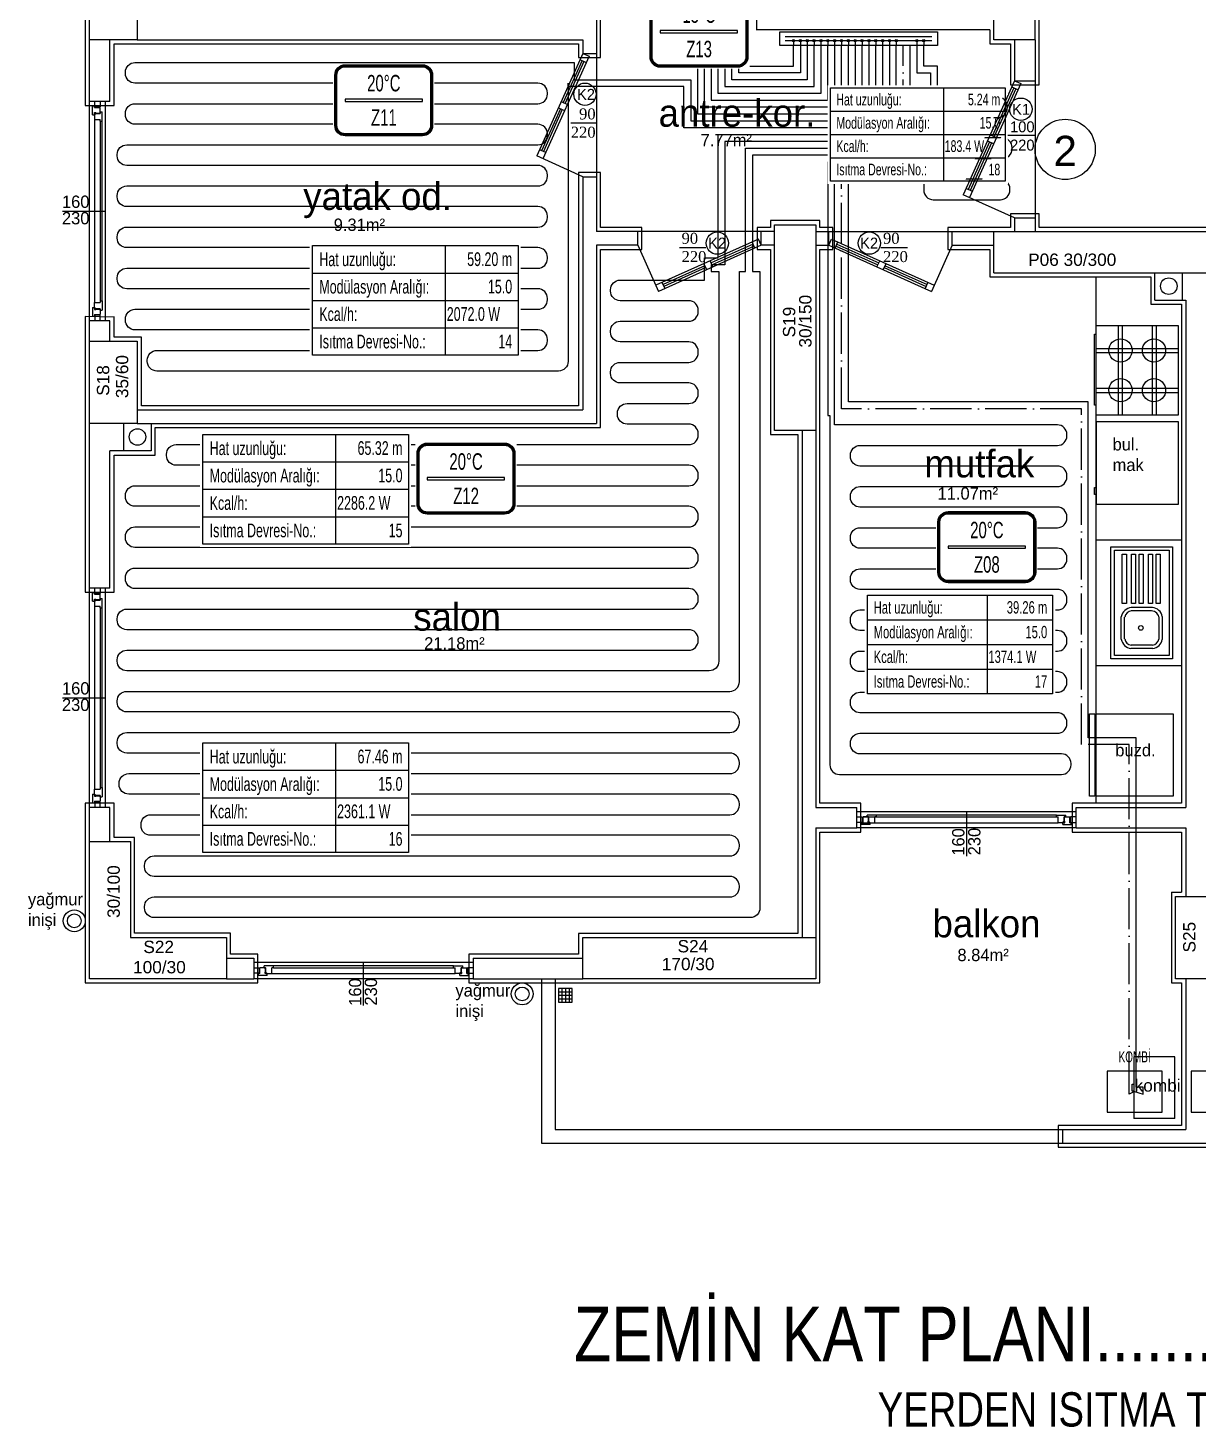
# Model space of a CAD drawing. Header units: centimetres. Extents: x 252602 to 265542, y -444050 to -441150.
# Drawn here: x 252710 to 253564, y -443878 to -442857 of the extents above; entities that cross this region are included whole.
import ezdxf
from ezdxf.enums import TextEntityAlignment as Align

# ---------------------------------------------------------------- set-up
doc = ezdxf.new("R2010")
doc.units = ezdxf.units.CM
doc.linetypes.add('ROTAS_ISITMA_DONUS', pattern=[40, 30, -5, 0, -5])
for name, color, linetype in [('ROTAS-ISITMA-CIHAZ', 2, 'Continuous'), ('ROTAS-ISITMA-DONUS-BORU', 30, 'ROTAS_ISITMA_DONUS'), ('ROTAS-ISITMA-ETIKET', 2, 'Continuous'), ('ROTAS-ISITMA-GIDIS-BORU', 10, 'Continuous'), ('ROTAS-ISITMA-KOLLEKTOR', 1, 'Continuous'), ('ROTAS-ISITMA-MAHAL-ETIKET', 2, 'Continuous'), ('ROTAS-MIMARI', 8, 'Continuous'), ('ROTAS-MIMARI-YAZI', 8, 'Continuous'), ('ROTAS-PAFTA-BASLIK', 7, 'Continuous')]:
    doc.layers.add(name, color=color, linetype=linetype)
doc.layers.add('ROTAS-ISITMA-PEX', color=1, linetype='Continuous', lineweight=30)
doc.styles.add('arial_1_18', font='arial.ttf', dxfattribs={"height": 0.2})
doc.styles.add('ROTAS-YAZI', font='arial.ttf')

# ---------------------------------------------------------------- blocks, each defined once
blk = doc.blocks.new('ROTAS-YI-MAHAL')
at = {"color": 2, "extrusion": (0, 0, -1)}
for points in [[(35.7, -18.4), (35.7, 18.4, 0.414214), (28.2, 25.9), (-28.2, 25.9, 0.414214), (-35.7, 18.4), (-35.7, -18.4, 0.414214), (-28.2, -25.9), (28.2, -25.9, 0.414214)], [(34.2, -18.4), (34.2, 18.4, 0.414214), (28.2, 24.4), (-28.2, 24.4, 0.414214), (-34.2, 18.4), (-34.2, -18.4, 0.414214), (-28.2, -24.4), (28.2, -24.4, 0.414214)]]:
    blk.add_lwpolyline(points, format="xyb", close=True, dxfattribs=at)
at = {"color": 4, "extrusion": (0, 0, -1)}
for points in [[(35.2, -18.4), (35.2, 18.4, 0.414214), (28.2, 25.4), (-28.2, 25.4, 0.414214), (-35.2, 18.4), (-35.2, -18.4, 0.414214), (-28.2, -25.4), (28.2, -25.4, 0.414214)], [(34.7, -18.4), (34.7, 18.4, 0.414214), (28.2, 24.9), (-28.2, 24.9, 0.414214), (-34.7, 18.4), (-34.7, -18.4, 0.414214), (-28.2, -24.9), (28.2, -24.9, 0.414214)]]:
    blk.add_lwpolyline(points, format="xyb", close=True, dxfattribs=at)
at = {"color": 2, "extrusion": (0, 0, -1)}
blk.add_lwpolyline([(28.2, -0.8), (-28.2, -0.8), (-28.2, 0.8), (28.2, 0.8)], close=True, dxfattribs=at)
at = {"color": 4, "style": 'ROTAS-YAZI', "width": 0.65}
blk.add_attdef('DERECE', (-12.1, 6.5), '', height=12, dxfattribs=at)
at = {"color": 2, "style": 'ROTAS-YAZI', "width": 0.65, "flags": 1}
for tag in ['ALAN', 'MAHAL']:
    blk.add_attdef(tag, (0, 0), '', height=5, dxfattribs=at)
at = {"color": 1, "style": 'ROTAS-YAZI', "width": 0.65}
blk.add_attdef('NO', (-9.3, -18.6), '', height=12, dxfattribs=at)
blk = doc.blocks.new('ROTAS-YI-ETIKET')
at = {"color": 2}
for p, q in [((96.9, 0), (96.9, -80)), ((0, -20), (150, -20)), ((0, -40), (150, -40)), ((0, -60), (150, -60))]:
    blk.add_line(p, q, dxfattribs=at)
at = {"color": 2, "extrusion": (0, 0, -1)}
blk.add_lwpolyline([(-150, 0), (-150, -80), (0, -80), (0, 0)], close=True, dxfattribs=at)
at = {"color": 2, "style": 'ROTAS-YAZI', "width": 0.65}
for s, p in [('Hat uzunluğu:', (5, -10)), ('Modülasyon Aralığı:', (5, -30)), ('Kcal/h:', (5, -50)), ('Isıtma Devresi-No.:', (5, -70))]:
    blk.add_text(s, height=10, dxfattribs=at).set_placement(p, align=Align.MIDDLE_LEFT)
at = {"color": 2, "style": 'ROTAS-YAZI', "width": 0.65, "flags": 1}
for tag in ['ALAN', 'NO', 'DERECE', 'BORU', 'MAHAL']:
    blk.add_attdef(tag, (0, 0), '', height=5, dxfattribs=at)
at = {"color": 2, "style": 'ROTAS-YAZI', "width": 0.65}
for tag, p in [('UZ', (145.7, -14.9)), ('AR', (145.7, -34.9)), ('NO1', (145.7, -75))]:
    blk.add_attdef(tag, text='', height=10, dxfattribs=at).set_placement(p, align=Align.RIGHT)
blk.add_attdef('YER', (98, -54.9), '', height=10, dxfattribs=at)

msp = doc.modelspace()

# ---------------------------------------------------------------- linework, layer by layer
at = {"layer": 'ROTAS-ISITMA-CIHAZ'}
for points in [[(253497.9, -443648.2), (253537.9, -443648.2), (253537.9, -443618.2), (253497.9, -443618.2)], [(253559.1, -443648.2), (253599.1, -443648.2), (253599.1, -443618.2), (253559.1, -443618.2)]]:
    msp.add_lwpolyline(points, close=True, dxfattribs=at)
at = {"layer": 'ROTAS-ISITMA-DONUS-BORU'}
msp.add_lwpolyline([(253517.9, -443633.2), (253514, -443635), (253514, -443380), (253479, -443380), (253479, -443135), (253304, -443135), (253304, -442965), (253349, -442965), (253349, -442870)], dxfattribs=at)
at = {"layer": 'ROTAS-ISITMA-GIDIS-BORU'}
msp.add_lwpolyline([(253517.9, -443633.2), (253524, -443635), (253524, -443630), (253519, -443630), (253519, -443375), (253484, -443375), (253484, -443130), (253309, -443130), (253309, -442970), (253354, -442970), (253354, -442870)], dxfattribs=at)
at = {"layer": 'ROTAS-ISITMA-KOLLEKTOR'}
for p, q in [((253263, -442863.5), (253370, -442863.5)), ((253263, -442866.5), (253370, -442866.5)), ((253269, -442866.5), (253269, -442870)), ((253274, -442866.5), (253274, -442870)), ((253279, -442866.5), (253279, -442870)), ((253284, -442866.5), (253284, -442870)), ((253289, -442866.5), (253289, -442870)), ((253294, -442866.5), (253294, -442870)), ((253299, -442866.5), (253299, -442870)), ((253304, -442866.5), (253304, -442870)), ((253309, -442866.5), (253309, -442870)), ((253314, -442866.5), (253314, -442870)), ((253319, -442866.5), (253319, -442870)), ((253324, -442866.5), (253324, -442870)), ((253329, -442866.5), (253329, -442870)), ((253334, -442866.5), (253334, -442870)), ((253339, -442866.5), (253339, -442870)), ((253344, -442866.5), (253344, -442870)), ((253359, -442866.5), (253359, -442870)), ((253364, -442866.5), (253364, -442870))]:
    msp.add_line(p, q, dxfattribs=at)
msp.add_lwpolyline([(253259, -442860), (253374, -442860), (253374, -442870), (253259, -442870)], close=True, dxfattribs=at)
for centre in [(253269, -442866.5), (253274, -442866.5), (253279, -442866.5), (253284, -442866.5), (253289, -442866.5), (253294, -442866.5), (253299, -442866.5), (253304, -442866.5), (253309, -442866.5), (253314, -442866.5), (253319, -442866.5), (253324, -442866.5), (253329, -442866.5), (253334, -442866.5), (253339, -442866.5), (253344, -442866.5), (253359, -442866.5), (253364, -442866.5)]:
    msp.add_circle(centre, 0.8, dxfattribs=at)
at = {"layer": 'ROTAS-ISITMA-PEX'}
for points in [[(253219, -442600), (253219, -442900), (253284, -442900), (253284, -442870)], [(253279, -442870), (253279, -442895), (253224, -442895), (253224, -442595)], [(253209, -442610), (253209, -442910), (253294, -442910), (253294, -442870)], [(253289, -442870), (253289, -442905), (253214, -442905), (253214, -442605)], [(253274, -442870), (253274, -442890), (253229, -442890), (253229, -442695)], [(253234, -442700), (253234, -442885), (253269, -442885), (253269, -442870)], [(253199, -442835), (253199, -442920), (253304, -442920), (253304, -442870)], [(253299, -442870), (253299, -442915), (253204, -442915), (253204, -442830)]]:
    msp.add_lwpolyline(points, dxfattribs=at)
for points in [[(253314, -442870), (253314, -442930), (253189, -442930), (253189, -442900), (253104.5, -442900), (253104.5, -442897.5), (253104.5, -443100.5, -0.414214), (253097.5, -443107.5), (252804.5, -443107.5, -0.414214), (252797.5, -443100.5), (252797.5, -443099.5, -0.414214), (252804.5, -443092.5), (253082.5, -443092.5, 0.414214), (253089.5, -443085.5), (253089.5, -443084.5, 0.414214), (253082.5, -443077.5), (252788.5, -443077.5, -0.414214), (252781.5, -443070.5), (252781.5, -443069.5, -0.414214), (252788.5, -443062.5), (253082.5, -443062.5, 0.414214), (253089.5, -443055.5), (253089.5, -443054.5, 0.414214), (253082.5, -443047.5), (252782.5, -443047.5, -0.414214), (252775.5, -443040.5), (252775.5, -443039.5, -0.414214), (252782.5, -443032.5), (253082.5, -443032.5, 0.414214), (253089.5, -443025.5), (253089.5, -443024.5, 0.414214), (253082.5, -443017.5), (252782.5, -443017.5, -0.414214), (252775.5, -443010.5), (252775.5, -443009.5, -0.414214), (252782.5, -443002.5), (253082.5, -443002.5, 0.414214), (253089.5, -442995.5), (253089.5, -442994.5, 0.414214), (253082.5, -442987.5), (252782.5, -442987.5, -0.414214), (252775.5, -442980.5), (252775.5, -442979.5, -0.414214), (252782.5, -442972.5), (253082.5, -442972.5, 0.414214), (253089.5, -442965.5), (253089.5, -442964.5, 0.414214), (253082.5, -442957.5), (252782.5, -442957.5, -0.414214), (252775.5, -442950.5), (252775.5, -442949.5, -0.414214), (252782.5, -442942.5), (253082.5, -442942.5, 0.414214), (253089.5, -442935.5), (253089.5, -442934.5, 0.414214), (253082.5, -442927.5), (252788.5, -442927.5, -0.414214), (252781.5, -442920.5), (252781.5, -442919.5, -0.414214), (252788.5, -442912.5), (253082.5, -442912.5, 0.414214), (253089.5, -442905.5), (253089.5, -442904.5, 0.414214), (253082.5, -442897.5), (252788.5, -442897.5, -0.414214), (252781.5, -442890.5), (252781.5, -442889.5, -0.414214), (252788.5, -442882.5), (253089.5, -442882.5), (253109, -442882.5), (253109, -442895), (253194, -442895), (253194, -442925), (253309, -442925), (253309, -442870)], [(253324, -442870), (253324, -442940), (253219, -442940), (253219, -443030), (253209, -443030), (253209, -443035), (253214.5, -443035), (253214.5, -443041.2), (253214.5, -443319.2, -0.414214), (253207.5, -443326.2), (252782.5, -443326.2, -0.414214), (252775.5, -443319.2), (252775.5, -443318.2, -0.414214), (252782.5, -443311.2), (253192.5, -443311.2, 0.414214), (253199.5, -443304.2), (253199.5, -443303.2, 0.414214), (253192.5, -443296.2), (252782.5, -443296.2, -0.414214), (252775.5, -443289.2), (252775.5, -443288.2, -0.414214), (252782.5, -443281.2), (253192.5, -443281.2, 0.414214), (253199.5, -443274.2), (253199.5, -443273.2, 0.414214), (253192.5, -443266.2), (252788.5, -443266.2, -0.414214), (252781.5, -443259.2), (252781.5, -443258.2, -0.414214), (252788.5, -443251.2), (253192.5, -443251.2, 0.414214), (253199.5, -443244.2), (253199.5, -443243.2, 0.414214), (253192.5, -443236.2), (252788.5, -443236.2, -0.414214), (252781.5, -443229.2), (252781.5, -443228.2, -0.414214), (252788.5, -443221.2), (253192.5, -443221.2, 0.414214), (253199.5, -443214.2), (253199.5, -443213.2, 0.414214), (253192.5, -443206.2), (252788.5, -443206.2, -0.414214), (252781.5, -443199.2), (252781.5, -443198.2, -0.414214), (252788.5, -443191.2), (253192.5, -443191.2, 0.414214), (253199.5, -443184.2), (253199.5, -443183.2, 0.414214), (253192.5, -443176.2), (252818.5, -443176.2, -0.414214), (252811.5, -443169.2), (252811.5, -443168.2, -0.414214), (252818.5, -443161.2), (253192.5, -443161.2, 0.414214), (253199.5, -443154.2), (253199.5, -443153.2, 0.414214), (253192.5, -443146.2), (253147.5, -443146.2, -0.414214), (253140.5, -443139.2), (253140.5, -443138.2, -0.414214), (253147.5, -443131.2), (253192.5, -443131.2, 0.414214), (253199.5, -443124.2), (253199.5, -443123.2, 0.414214), (253192.5, -443116.2), (253142.5, -443116.2, -0.414214), (253135.5, -443109.2), (253135.5, -443108.2, -0.414214), (253142.5, -443101.2), (253192.5, -443101.2, 0.414214), (253199.5, -443094.2), (253199.5, -443093.2, 0.414214), (253192.5, -443086.2), (253142.5, -443086.2, -0.414214), (253135.5, -443079.2), (253135.5, -443078.2, -0.414214), (253142.5, -443071.2), (253192.5, -443071.2, 0.414214), (253199.5, -443064.2), (253199.5, -443063.2, 0.414214), (253192.5, -443056.2), (253142.5, -443056.2, -0.414214), (253135.5, -443049.2), (253135.5, -443048.2, -0.414214), (253142.5, -443041.2), (253199.5, -443041.2), (253204, -443041.2), (253204, -443025), (253214, -443025), (253214, -442935), (253319, -442935), (253319, -442870)], [(253334, -442870), (253334, -442950), (253239, -442950), (253239, -443035), (253244.5, -443035), (253244.5, -443041.2), (253244.5, -443499.2, -0.414214), (253237.5, -443506.2), (252802.5, -443506.2, -0.414214), (252795.5, -443499.2), (252795.5, -443498.2, -0.414214), (252802.5, -443491.2), (253222.5, -443491.2, 0.414214), (253229.5, -443484.2), (253229.5, -443483.2, 0.414214), (253222.5, -443476.2), (252802.5, -443476.2, -0.414214), (252795.5, -443469.2), (252795.5, -443468.2, -0.414214), (252802.5, -443461.2), (253222.5, -443461.2, 0.414214), (253229.5, -443454.2), (253229.5, -443453.2, 0.414214), (253222.5, -443446.2), (252799.9, -443446.2, -0.414214), (252792.9, -443439.2), (252792.9, -443438.2, -0.414214), (252799.9, -443431.2), (253222.5, -443431.2, 0.414214), (253229.5, -443424.2), (253229.5, -443423.2, 0.414214), (253222.5, -443416.2), (252783.9, -443416.2, -0.414214), (252776.9, -443409.2), (252776.9, -443408.2, -0.414214), (252783.9, -443401.2), (253222.5, -443401.2, 0.414214), (253229.5, -443394.2), (253229.5, -443393.2, 0.414214), (253222.5, -443386.2), (252782.5, -443386.2, -0.414214), (252775.5, -443379.2), (252775.5, -443378.2, -0.414214), (252782.5, -443371.2), (253222.5, -443371.2, 0.414214), (253229.5, -443364.2), (253229.5, -443363.2, 0.414214), (253222.5, -443356.2), (252782.5, -443356.2, -0.414214), (252775.5, -443349.2), (252775.5, -443348.2, -0.414214), (252782.5, -443341.2), (253222.5, -443341.2, 0.414214), (253229.5, -443334.2), (253229.5, -443041.2), (253229.5, -443035), (253234, -443035), (253234, -442945), (253329, -442945), (253329, -442870)], [(253339, -442870), (253339, -442955), (253294, -442955), (253294, -443140), (253295.5, -443140), (253295.5, -443146.8), (253295.5, -443394.8, 0.414214), (253302.5, -443401.8), (253464.5, -443401.8, 0.414214), (253471.5, -443394.8), (253471.5, -443393.8, 0.414214), (253464.5, -443386.8), (253317.5, -443386.8, -0.414214), (253310.5, -443379.8), (253310.5, -443378.8, -0.414214), (253317.5, -443371.8), (253461.5, -443371.8, 0.414214), (253468.5, -443364.8), (253468.5, -443363.8, 0.414214), (253461.5, -443356.8), (253317.5, -443356.8, -0.414214), (253310.5, -443349.8), (253310.5, -443348.8, -0.414214), (253317.5, -443341.8), (253461.5, -443341.8, 0.414214), (253468.5, -443334.8), (253468.5, -443333.8, 0.414214), (253461.5, -443326.8), (253317.5, -443326.8, -0.414214), (253310.5, -443319.8), (253310.5, -443318.8, -0.414214), (253317.5, -443311.8), (253461.5, -443311.8, 0.414214), (253468.5, -443304.8), (253468.5, -443303.8, 0.414214), (253461.5, -443296.8), (253317.5, -443296.8, -0.414214), (253310.5, -443289.8), (253310.5, -443288.8, -0.414214), (253317.5, -443281.8), (253461.5, -443281.8, 0.414214), (253468.5, -443274.8), (253468.5, -443273.8, 0.414214), (253461.5, -443266.8), (253317.5, -443266.8, -0.414214), (253310.5, -443259.8), (253310.5, -443258.8, -0.414214), (253317.5, -443251.8), (253461.5, -443251.8, 0.414214), (253468.5, -443244.8), (253468.5, -443243.8, 0.414214), (253461.5, -443236.8), (253317.5, -443236.8, -0.414214), (253310.5, -443229.8), (253310.5, -443228.8, -0.414214), (253317.5, -443221.8), (253461.5, -443221.8, 0.414214), (253468.5, -443214.8), (253468.5, -443213.8, 0.414214), (253461.5, -443206.8), (253317.5, -443206.8, -0.414214), (253310.5, -443199.8), (253310.5, -443198.8, -0.414214), (253317.5, -443191.8), (253461.5, -443191.8, 0.414214), (253468.5, -443184.8), (253468.5, -443183.8, 0.414214), (253461.5, -443176.8), (253317.5, -443176.8, -0.414214), (253310.5, -443169.8), (253310.5, -443168.8, -0.414214), (253317.5, -443161.8), (253461.5, -443161.8, 0.414214), (253468.5, -443154.8), (253468.5, -443153.8, 0.414214), (253461.5, -443146.8), (253310.5, -443146.8), (253299, -443146.8), (253299, -442960), (253344, -442960), (253344, -442870)], [(253359, -442870), (253359, -442890), (253369, -442890), (253369, -442900), (253364, -442900), (253364, -442907.5), (253364, -442975.5, 0.414214), (253371, -442982.5), (253419.9, -442982.5, 0.414214), (253426.9, -442975.5), (253426.9, -442974.5, 0.414214), (253419.9, -442967.5), (253386, -442967.5, -0.414214), (253379, -442960.5), (253379, -442959.5, -0.414214), (253386, -442952.5), (253421.5, -442952.5, 0.414214), (253428.5, -442945.5), (253428.5, -442944.5, 0.414214), (253421.5, -442937.5), (253386, -442937.5, -0.414214), (253379, -442930.5), (253379, -442929.5, -0.414214), (253386, -442922.5), (253417.9, -442922.5, 0.414214), (253424.9, -442915.5), (253424.9, -442914.5, 0.414214), (253417.9, -442907.5), (253379, -442907.5), (253374, -442907.5), (253374, -442885), (253364, -442885), (253364, -442870)]]:
    msp.add_lwpolyline(points, format="xyb", dxfattribs=at)
at = {"layer": 'ROTAS-MIMARI', "ltscale": 0.03}
for p, q in [((252752.2, -442805.8), (252752.2, -442865.8)), ((253448.2, -442865.8), (253448.2, -442810.8)), ((253242.2, -442858.8), (253242.2, -442832.8)), ((253125.2, -442845.8), (253125.2, -442875.8)), ((253128.2, -442865.8), (253128.2, -442850.8)), ((253412.2, -442858.7), (253242.2, -442858.7)), ((253412.2, -442858.7), (253412.2, -442868.8)), ((252752.2, -442865.8), (252752.2, -442913.8)), ((252755.2, -442910.8), (252755.2, -442865.8)), ((252770.2, -442910.8), (252770.2, -442865.8)), ((252773.2, -442913.8), (252773.2, -442868.8)), ((252773.2, -442868.8), (252790.2, -442868.8)), ((252790.2, -442865.8), (253115.2, -442865.8)), ((252790.2, -442868.8), (253112.2, -442868.8)), ((253112.2, -442868.8), (253112.2, -442878.8)), ((253115.2, -442865.8), (253115.2, -442875.8)), ((253128.2, -442878.8), (253128.2, -442865.8)), ((253412.2, -442868.8), (253427.2, -442868.8)), ((253427.2, -442868.8), (253427.2, -442898.8)), ((253430.2, -442865.8), (253430.2, -442895.8)), ((253445.2, -442865.8), (253445.2, -442895.8)), ((253448.2, -442898.8), (253448.2, -442865.8)), ((253115.2, -442875.8), (253081.6, -442950.6)), ((253119.8, -442877.8), (253086.2, -442952.7)), ((253112.2, -442878.8), (253128.2, -442878.8)), ((253115.2, -442875.8), (253125.2, -442875.8)), ((253115.2, -442875.8), (253119.8, -442877.8)), ((253125.2, -442875.8), (253125.2, -442965.8)), ((253114.7, -442881), (253100.9, -442911.6)), ((253116.1, -442881.6), (253102.4, -442912.2)), ((253113.2, -442880.3), (253117.8, -442882.4)), ((253430.2, -442895.8), (253392.9, -442979)), ((253434.8, -442897.8), (253397.4, -442981)), ((253427.2, -442898.8), (253448.2, -442898.8)), ((253430.2, -442895.8), (253445.2, -442895.8)), ((253430.2, -442895.8), (253434.8, -442897.8)), ((253445.2, -442895.8), (253445.2, -442995.8)), ((253429.7, -442901), (253414.1, -442935.8)), ((253431.1, -442901.6), (253415.5, -442936.4)), ((253428.2, -442900.3), (253432.8, -442902.4)), ((252752.2, -442913.8), (252773.2, -442913.8)), ((252770.2, -442910.8), (252755.2, -442910.8)), ((252755.2, -443070.8), (252755.2, -442910.8)), ((252757.6, -442920.5), (252757.6, -442914.1)), ((252757.6, -442914.1), (252759, -442914.1)), ((252759, -442915.3), (252759, -442914.1)), ((252759, -442915.3), (252763.2, -442915.3)), ((252759, -442920.5), (252759, -442919)), ((252759, -442919), (252760, -442919)), ((252759, -442919.6), (252759.5, -442919.6)), ((252759, -442919.6), (252759, -442924)), ((252759.2, -442914.8), (252759.2, -442910.8)), ((252763.2, -442914.8), (252759.2, -442914.8)), ((252759.5, -442919.9), (252759.5, -442919.6)), ((252759.5, -442919.9), (252760, -442919.9)), ((252760, -442919.3), (252760, -442919)), ((252760, -442919.3), (252763.2, -442919.3)), ((252760, -442919.6), (252763.2, -442919.6)), ((252760, -442919.9), (252760, -442919.6)), ((252763.2, -442910.8), (252763.2, -442914.8)), ((252763.2, -442919.3), (252763.2, -442915.3)), ((252763.2, -442918.4), (252764.6, -442918.4)), ((252763.2, -442918.4), (252763.2, -442919.6)), ((252764.6, -442925.2), (252764.6, -442918.4)), ((252767.1, -443070.8), (252767.1, -442910.8)), ((253098.9, -442916.2), (253085.1, -442946.8)), ((253100.3, -442916.8), (253086.6, -442947.4)), ((253097.4, -442915.5), (253102, -442917.5)), ((253099.4, -442910.9), (253104, -442913)), ((252757.6, -442920.5), (252759, -442920.5)), ((252759, -442924), (252759, -443057.6)), ((252759, -442924), (252763.2, -442924)), ((252763.2, -442925.2), (252763.2, -442924)), ((252763.2, -442925.2), (252763.2, -443056.4)), ((252763.2, -442925.2), (252764.6, -442925.2)), ((252764.6, -443056.4), (252764.6, -442925.2)), ((253106.5, -442926.5), (253125.2, -442926.5)), ((253412, -442940.3), (253396.4, -442975.1)), ((253410.5, -442939.6), (253415.1, -442941.7)), ((253412.6, -442935.1), (253417.1, -442937.1)), ((253445.2, -442935.7), (253425.2, -442935.7)), ((253115.2, -442965.8), (253081.6, -442950.6)), ((253088.2, -442948.1), (253083.6, -442946.1)), ((253413.4, -442941), (253397.8, -442975.7)), ((253128.2, -442962.8), (253112.2, -442962.8)), ((253112.2, -442962.8), (253112.2, -443132.8)), ((253115.2, -442965.8), (253115.2, -443135.8)), ((253115.2, -442965.8), (253125.2, -442965.8)), ((253125.2, -442965.8), (253125.2, -443005.8)), ((253128.2, -443002.8), (253128.2, -442962.8)), ((253430.2, -442995.8), (253392.9, -442979)), ((253399.5, -442976.5), (253394.9, -442974.4)), ((252735.6, -442990.8), (252767.1, -442990.8)), ((253288.2, -442997.8), (253252.2, -442997.8)), ((253252.2, -442997.8), (253252.2, -443002.8)), ((253288.2, -443002.8), (253288.2, -442997.8)), ((253448.2, -442992.8), (253427.2, -442992.8)), ((253427.2, -442992.8), (253427.2, -443002.8)), ((253430.2, -442995.8), (253430.2, -443005.8)), ((253430.2, -442995.8), (253445.2, -442995.8)), ((253445.2, -442995.8), (253445.2, -443005.8)), ((253448.2, -443002.8), (253448.2, -442992.8)), ((253155.4, -443005.8), (253125.2, -443005.8)), ((253158.4, -443002.8), (253128.2, -443002.8)), ((253155.4, -443015.8), (253155.4, -443005.8)), ((253245.4, -443005.8), (253155.4, -443005.8)), ((253158.4, -443018.8), (253158.4, -443002.8)), ((253243.4, -443011.2), (253168.5, -443044.9)), ((253252.2, -443002.8), (253242.4, -443002.8)), ((253242.4, -443002.8), (253242.4, -443018.8)), ((253245.4, -443015.8), (253243.4, -443011.2)), ((253255.2, -443005.8), (253245.4, -443005.8)), ((253245.4, -443015.8), (253245.4, -443005.8)), ((253285.2, -443005.8), (253294.7, -443005.8)), ((253297.7, -443002.8), (253288.2, -443002.8)), ((253294.7, -443015.8), (253294.7, -443005.8)), ((253294.7, -443005.8), (253384.7, -443005.8)), ((253294.7, -443015.8), (253296.8, -443011.2)), ((253296.8, -443011.2), (253371.7, -443044.9)), ((253297.7, -443018.8), (253297.7, -443002.8)), ((253415.2, -443002.8), (253381.7, -443002.8)), ((253381.7, -443002.8), (253381.7, -443018.8)), ((253384.7, -443005.8), (253415.2, -443005.8)), ((253384.7, -443015.8), (253384.7, -443005.8)), ((253427.2, -443002.8), (253415.2, -443002.8)), ((253682.2, -443002.8), (253448.2, -443002.8)), ((253125.2, -443015.8), (253125.2, -443145.8)), ((253155.4, -443015.8), (253125.2, -443015.8)), ((253128.2, -443148.8), (253128.2, -443018.8)), ((253128.2, -443018.8), (253158.4, -443018.8)), ((253155.4, -443015.8), (253170.5, -443049.4)), ((253245.4, -443015.8), (253170.5, -443049.4)), ((253205.1, -443017.6), (253185.8, -443017.6)), ((253239.5, -443014.9), (253208.9, -443028.6)), ((253240.2, -443016.3), (253209.6, -443030.1)), ((253240.8, -443017.8), (253238.8, -443013.3)), ((253242.4, -443018.8), (253252.2, -443018.8)), ((253255.2, -443015.8), (253245.4, -443015.8)), ((253252.2, -443018.8), (253252.2, -443153.8)), ((253285.2, -443015.8), (253294.7, -443015.8)), ((253288.2, -443153.8), (253288.2, -443018.8)), ((253288.2, -443018.8), (253297.7, -443018.8)), ((253294.7, -443015.8), (253369.6, -443049.4)), ((253299.3, -443017.8), (253301.4, -443013.3)), ((253300, -443016.3), (253330.6, -443030.1)), ((253300.6, -443014.9), (253331.2, -443028.6)), ((253352.1, -443017.6), (253332.8, -443017.6)), ((253384.7, -443015.8), (253369.6, -443049.4)), ((253381.7, -443018.8), (253412.2, -443018.8)), ((253384.7, -443015.8), (253415.2, -443015.8)), ((253412.2, -443018.8), (253412.2, -443038.8)), ((253204.4, -443030.7), (253173.8, -443044.4)), ((253205, -443032.1), (253174.4, -443045.9)), ((253205.7, -443033.6), (253203.6, -443029.1)), ((253210.2, -443031.6), (253208.2, -443027)), ((253329.9, -443031.6), (253332, -443027)), ((253334.5, -443033.6), (253336.5, -443029.1)), ((253335.1, -443032.1), (253365.7, -443045.9)), ((253335.8, -443030.7), (253366.4, -443044.4)), ((253412.2, -443038.8), (253529.7, -443038.8)), ((253489.8, -443422.8), (253489.8, -443038.8)), ((253529.7, -443038.8), (253529.7, -443058.8)), ((253532.7, -443035.8), (253552.7, -443035.8)), ((253532.7, -443055.8), (253532.7, -443035.8)), ((253532.7, -443055.8), (253532.7, -443035.8)), ((253532.7, -443055.8), (253532.7, -443035.8)), ((253532.7, -443055.8), (253532.7, -443035.8)), ((253552.7, -443055.8), (253552.7, -443035.8)), ((253173, -443042.8), (253175.1, -443047.4)), ((253367.1, -443042.8), (253365.1, -443047.4)), ((252757.6, -443061.1), (252757.6, -443067.5)), ((252757.6, -443061.1), (252759, -443061.1)), ((252759, -443057.6), (252763.2, -443057.6)), ((252759, -443062), (252759, -443057.6)), ((252759, -443061.1), (252759, -443062.6)), ((252759, -443062), (252759.5, -443062)), ((252759, -443062.6), (252760, -443062.6)), ((252759.5, -443061.7), (252760, -443061.7)), ((252759.5, -443061.7), (252759.5, -443062)), ((252760, -443061.7), (252760, -443062)), ((252760, -443062), (252763.2, -443062)), ((252760, -443062.3), (252760, -443062.6)), ((252760, -443062.3), (252763.2, -443062.3)), ((252763.2, -443056.4), (252763.2, -443057.6)), ((252763.2, -443056.4), (252764.6, -443056.4)), ((252763.2, -443063.2), (252763.2, -443062)), ((252763.2, -443062.3), (252763.2, -443066.3)), ((252764.6, -443056.4), (252764.6, -443063.2)), ((253529.7, -443058.8), (253552.2, -443058.8)), ((253532.7, -443055.8), (253555.2, -443055.8)), ((253552.2, -443058.8), (253552.2, -443422.8)), ((253555.2, -443055.8), (253555.2, -443425.8)), ((252752.2, -443067.8), (252752.2, -443085.8)), ((252773.3, -443068.3), (252752.2, -443067.8)), ((252755.2, -443085.8), (252755.2, -443070.8)), ((252770.2, -443070.8), (252755.2, -443070.8)), ((252757.6, -443067.5), (252759, -443067.5)), ((252759, -443066.3), (252759, -443067.5)), ((252759, -443066.3), (252763.2, -443066.3)), ((252759.2, -443066.8), (252759.2, -443070.8)), ((252763.2, -443066.8), (252759.2, -443066.8)), ((252763.2, -443063.2), (252764.6, -443063.2)), ((252763.2, -443070.8), (252763.2, -443066.8)), ((252770.2, -443085.8), (252770.2, -443070.8)), ((252773.2, -443082.8), (252773.2, -443067.8)), ((252793.2, -443082.8), (252773.2, -443082.8)), ((252793.2, -443132.8), (252793.2, -443082.8)), ((253488.5, -443080.6), (253489.8, -443080.6)), ((253488.5, -443122.4), (253488.5, -443080.6)), ((253549.8, -443074.5), (253489.8, -443074.5)), ((253489.8, -443139.5), (253489.8, -443074.5)), ((253505.9, -443074.5), (253505.9, -443139.5)), ((253508.9, -443074.5), (253508.9, -443139.5)), ((253530.7, -443074.5), (253530.7, -443139.5)), ((253533.7, -443074.5), (253533.7, -443139.5)), ((253549.8, -443139.5), (253549.8, -443074.5)), ((252752.2, -443085.8), (252752.2, -443145.8)), ((253489.8, -443091), (253549.8, -443091)), ((253489.8, -443094), (253549.8, -443094)), ((253488.5, -443132.4), (253488.5, -443122.4)), ((253489.8, -443120.1), (253549.8, -443120.1)), ((253489.8, -443123.1), (253549.8, -443123.1)), ((253112.2, -443132.8), (252793.2, -443132.8)), ((253489.8, -443132.4), (253488.5, -443132.4)), ((252790.2, -443135.8), (253115.2, -443135.8)), ((253489.8, -443139.5), (253549.8, -443139.5)), ((253549.8, -443144.6), (253489.8, -443144.6)), ((253489.8, -443144.6), (253489.8, -443204.6)), ((253549.8, -443204.6), (253549.8, -443144.6)), ((252752.2, -443145.8), (252752.2, -443268.8)), ((252755.2, -443265.8), (252755.2, -443145.8)), ((252780.2, -443145.8), (252780.2, -443165.8)), ((252790.2, -443145.8), (253125.2, -443145.8)), ((252800.2, -443145.8), (252800.2, -443165.8)), ((252803.2, -443168.8), (252803.2, -443148.8)), ((252803.2, -443148.8), (253128.2, -443148.8)), ((253252.2, -443153.8), (253272.2, -443153.8)), ((253272.2, -443153.8), (253272.2, -443517.8)), ((253275.2, -443150.8), (253275.2, -443520.8)), ((253285.2, -443150.8), (253285.2, -443425.8)), ((253288.2, -443422.8), (253288.2, -443153.8)), ((252770.2, -443265.8), (252770.2, -443165.8)), ((252800.2, -443165.8), (252770.2, -443165.8)), ((252773.2, -443268.8), (252773.2, -443168.8)), ((252773.2, -443168.8), (252803.2, -443168.8)), ((253488.5, -443197.5), (253488.5, -443192.5)), ((253488.5, -443192.5), (253489.8, -443192.5)), ((253489.8, -443197.5), (253488.5, -443197.5)), ((253489.8, -443204.6), (253549.8, -443204.6)), ((253489.8, -443230.7), (253552.2, -443230.7)), ((253500.6, -443317.5), (253500.6, -443235.7)), ((253500.6, -443235.7), (253545.6, -443235.7)), ((253545.6, -443235.7), (253545.6, -443317.5)), ((253503.1, -443315), (253503.1, -443238.2)), ((253503.1, -443238.2), (253543.1, -443238.2)), ((253508.9, -443277), (253508.9, -443241)), ((253508.9, -443241), (253511.9, -443241)), ((253511.9, -443241), (253511.9, -443277)), ((253515.6, -443277), (253515.6, -443241)), ((253515.6, -443241), (253518.6, -443241)), ((253518.6, -443241), (253518.6, -443277)), ((253521.2, -443277), (253521.2, -443241)), ((253521.2, -443241), (253524.2, -443241)), ((253524.2, -443241), (253524.2, -443277)), ((253527.9, -443277), (253527.9, -443241)), ((253527.9, -443241), (253530.9, -443241)), ((253530.9, -443241), (253530.9, -443277)), ((253533.5, -443277), (253533.5, -443241)), ((253533.5, -443241), (253536.5, -443241)), ((253536.5, -443241), (253536.5, -443277)), ((253543.1, -443238.2), (253543.1, -443315)), ((252770.2, -443265.8), (252755.2, -443265.8)), ((252755.2, -443425.8), (252755.2, -443265.8)), ((252759.2, -443269.8), (252759.2, -443265.8)), ((252763.2, -443265.8), (252763.2, -443269.8)), ((252767.1, -443425.8), (252767.1, -443265.8)), ((252752.2, -443268.8), (252773.2, -443268.8)), ((252757.6, -443275.5), (252757.6, -443269.1)), ((252757.6, -443269.1), (252759, -443269.1)), ((252757.6, -443275.5), (252759, -443275.5)), ((252759, -443270.3), (252759, -443269.1)), ((252759, -443270.3), (252763.2, -443270.3)), ((252759, -443275.5), (252759, -443274)), ((252759, -443274), (252760, -443274)), ((252759, -443274.6), (252759.5, -443274.6)), ((252759, -443274.6), (252759, -443279)), ((252763.2, -443269.8), (252759.2, -443269.8)), ((252759.5, -443274.9), (252759.5, -443274.6)), ((252759.5, -443274.9), (252760, -443274.9)), ((252760, -443274.3), (252760, -443274)), ((252760, -443274.3), (252763.2, -443274.3)), ((252760, -443274.6), (252763.2, -443274.6)), ((252760, -443274.9), (252760, -443274.6)), ((252763.2, -443274.3), (252763.2, -443270.3)), ((252763.2, -443273.4), (252764.6, -443273.4)), ((252763.2, -443273.4), (252763.2, -443274.6)), ((252764.6, -443280.2), (252764.6, -443273.4)), ((253511.9, -443277), (253508.9, -443277)), ((253518.6, -443277), (253515.6, -443277)), ((253524.2, -443277), (253521.2, -443277)), ((253530.9, -443277), (253527.9, -443277)), ((253536.5, -443277), (253533.5, -443277)), ((252759, -443279), (252759, -443412.6)), ((252759, -443279), (252763.2, -443279)), ((252763.2, -443280.2), (252763.2, -443279)), ((252763.2, -443280.2), (252763.2, -443411.4)), ((252763.2, -443280.2), (252764.6, -443280.2)), ((252764.6, -443411.4), (252764.6, -443280.2)), ((253508.1, -443303.2), (253508.1, -443286.8)), ((253510.6, -443302.9), (253510.6, -443287.1)), ((253530.9, -443280), (253515.4, -443280)), ((253529.2, -443282.5), (253515.4, -443282.5)), ((253535.6, -443286.9), (253535.6, -443303.1)), ((253538.1, -443286.6), (253538.1, -443303.4)), ((253531, -443307.5), (253515.3, -443307.5)), ((253545.6, -443317.5), (253500.6, -443317.5)), ((253543.1, -443315), (253503.1, -443315)), ((253531.2, -443310), (253515.1, -443310)), ((253552.2, -443322.5), (253489.8, -443322.5)), ((252735.6, -443345.8), (252767.1, -443345.8)), ((253485, -443417.6), (253485, -443357.6)), ((253485, -443357.6), (253488.8, -443357.6)), ((253488.8, -443357.6), (253488.8, -443417.6)), ((253489.8, -443417.6), (253489.8, -443357.6)), ((253489.8, -443357.6), (253545.9, -443357.6)), ((253545.9, -443357.6), (253545.9, -443417.6)), ((253485, -443362.3), (253483.9, -443362.3)), ((253483.9, -443362.3), (253483.9, -443370.7)), ((253485, -443370.7), (253485, -443362.3)), ((253489.8, -443362.6), (253488.8, -443362.6)), ((253483.9, -443370.7), (253485, -443370.7)), ((252757.6, -443416.1), (252757.6, -443422.5)), ((252757.6, -443416.1), (252759, -443416.1)), ((252759, -443412.6), (252763.2, -443412.6)), ((252759, -443417), (252759, -443412.6)), ((252759, -443416.1), (252759, -443417.6)), ((252759, -443417), (252759.5, -443417)), ((252759, -443417.6), (252760, -443417.6)), ((252759.5, -443416.7), (252760, -443416.7)), ((252759.5, -443416.7), (252759.5, -443417)), ((252760, -443416.7), (252760, -443417)), ((252760, -443417), (252763.2, -443417)), ((252760, -443417.3), (252760, -443417.6)), ((252760, -443417.3), (252763.2, -443417.3)), ((252763.2, -443411.4), (252763.2, -443412.6)), ((252763.2, -443411.4), (252764.6, -443411.4)), ((252763.2, -443418.2), (252763.2, -443417)), ((252763.2, -443417.3), (252763.2, -443421.3)), ((252763.2, -443418.2), (252764.6, -443418.2)), ((252764.6, -443411.4), (252764.6, -443418.2)), ((253488.8, -443417.6), (253485, -443417.6)), ((253489.8, -443412.6), (253488.8, -443412.6)), ((253545.9, -443417.6), (253489.8, -443417.6)), ((252752.2, -443422.7), (252752.2, -443450.7)), ((252773.3, -443422.7), (252752.2, -443422.7)), ((252755.2, -443450.7), (252755.2, -443425.8)), ((252770.2, -443425.8), (252755.2, -443425.8)), ((252757.6, -443422.5), (252759, -443422.5)), ((252759, -443421.3), (252759, -443422.5)), ((252759, -443421.3), (252763.2, -443421.3)), ((252759.2, -443421.8), (252759.2, -443425.8)), ((252763.2, -443421.8), (252759.2, -443421.8)), ((252763.2, -443425.8), (252763.2, -443421.8)), ((252770.2, -443450.7), (252770.2, -443425.8)), ((252773.3, -443447.7), (252773.3, -443422.7)), ((253285.2, -443425.8), (253315.2, -443425.8)), ((253318.2, -443422.8), (253288.2, -443422.8)), ((253315.2, -443440.8), (253315.2, -443425.8)), ((253475.2, -443429), (253315.2, -443429)), ((253318.2, -443443.8), (253318.2, -443422.8)), ((253395.2, -443429), (253395.2, -443461.3)), ((253552.2, -443422.8), (253472.2, -443422.8)), ((253472.2, -443422.8), (253472.2, -443443.8)), ((253475.2, -443440.8), (253475.2, -443425.8)), ((253475.2, -443425.8), (253555.2, -443425.8)), ((253315.2, -443432.8), (253319.2, -443432.8)), ((253319.2, -443436.8), (253315.2, -443436.8)), ((253318.5, -443437), (253462, -443437)), ((253318.5, -443438.4), (253318.5, -443437)), ((253319.7, -443437), (253318.5, -443437)), ((253324.9, -443438.4), (253318.5, -443438.4)), ((253319.2, -443432.8), (253319.2, -443436.8)), ((253319.7, -443432.8), (253460.8, -443432.8)), ((253323.7, -443432.8), (253319.7, -443432.8)), ((253319.7, -443437), (253319.7, -443432.8)), ((253460.8, -443431.4), (253322.8, -443431.4)), ((253322.8, -443432.8), (253322.8, -443431.4)), ((253329.6, -443431.4), (253322.8, -443431.4)), ((253322.8, -443432.8), (253324, -443432.8)), ((253323.7, -443436), (253323.4, -443436)), ((253323.4, -443437), (253323.4, -443436)), ((253324.9, -443437), (253323.4, -443437)), ((253323.7, -443436), (253323.7, -443432.8)), ((253324, -443436), (253324, -443432.8)), ((253324.3, -443436), (253324, -443436)), ((253324.3, -443436.5), (253324, -443436.5)), ((253324, -443437), (253324, -443436.5)), ((253324, -443437), (253328.4, -443437)), ((253324.3, -443436.5), (253324.3, -443436)), ((253324.9, -443438.4), (253324.9, -443437)), ((253328.4, -443437), (253328.4, -443432.8)), ((253329.6, -443432.8), (253328.4, -443432.8)), ((253329.6, -443432.8), (253329.6, -443431.4)), ((253460.8, -443432.8), (253460.8, -443431.4)), ((253460.8, -443431.4), (253467.6, -443431.4)), ((253460.8, -443432.8), (253462, -443432.8)), ((253462, -443437), (253462, -443432.8)), ((253466.4, -443437), (253462, -443437)), ((253465.5, -443438.4), (253465.5, -443437)), ((253465.5, -443437), (253467, -443437)), ((253465.5, -443438.4), (253471.9, -443438.4)), ((253466.1, -443436.5), (253466.1, -443436)), ((253466.1, -443436), (253466.4, -443436)), ((253466.1, -443436.5), (253466.4, -443436.5)), ((253467.6, -443432.8), (253466.4, -443432.8)), ((253466.4, -443436), (253466.4, -443432.8)), ((253466.4, -443437), (253466.4, -443436.5)), ((253466.7, -443432.8), (253470.7, -443432.8)), ((253466.7, -443436), (253466.7, -443432.8)), ((253466.7, -443436), (253467, -443436)), ((253467, -443437), (253467, -443436)), ((253467.6, -443432.8), (253467.6, -443431.4)), ((253470.7, -443437), (253470.7, -443432.8)), ((253470.7, -443437), (253471.9, -443437)), ((253475.2, -443432.8), (253471.2, -443432.8)), ((253471.2, -443432.8), (253471.2, -443436.8)), ((253471.2, -443436.8), (253475.2, -443436.8)), ((253471.9, -443438.4), (253471.9, -443437)), ((252752.2, -443450.7), (252752.2, -443553.8)), ((252788.2, -443447.7), (252773.3, -443447.7)), ((252788.2, -443517.6), (252788.2, -443447.7)), ((253285.2, -443440.8), (253285.2, -443520.8)), ((253285.2, -443440.8), (253315.2, -443440.8)), ((253288.2, -443553.8), (253288.2, -443443.8)), ((253288.2, -443443.8), (253318.2, -443443.8)), ((253475.2, -443440.8), (253315.2, -443440.8)), ((253472.2, -443443.8), (253552.2, -443443.8)), ((253475.2, -443440.8), (253555.2, -443440.8)), ((253552.2, -443443.8), (253552.2, -443487.8)), ((253555.2, -443440.8), (253555.2, -443490.8)), ((253544.7, -443487.8), (253544.7, -443553.8)), ((253544.7, -443487.8), (253552.2, -443487.8)), ((252858.2, -443517.6), (252788.2, -443517.6)), ((252858.2, -443532.8), (252858.2, -443517.6)), ((253272.2, -443517.8), (253112.2, -443517.8)), ((253112.2, -443517.8), (253112.2, -443532.8)), ((252855.2, -443535.8), (252875.2, -443535.8)), ((252878.2, -443532.8), (252858.2, -443532.8)), ((252875.2, -443535.8), (252875.2, -443550.8)), ((253035.2, -443539), (252875.2, -443539)), ((252875.2, -443539), (252875.2, -443550.8)), ((252878.2, -443553.8), (252878.2, -443532.8)), ((252889.6, -443541.4), (252882.8, -443541.4)), ((252882.8, -443542.8), (252882.8, -443541.4)), ((253020.8, -443541.4), (252889.6, -443541.4)), ((252889.6, -443542.8), (252889.6, -443541.4)), ((252955.2, -443570.4), (252955.2, -443539)), ((253020.8, -443542.8), (253020.8, -443541.4)), ((253020.8, -443541.4), (253027.6, -443541.4)), ((253027.6, -443542.8), (253027.6, -443541.4)), ((253112.2, -443532.8), (253032.2, -443532.8)), ((253032.2, -443532.8), (253032.2, -443553.8)), ((253035.2, -443535.8), (253115.2, -443535.8)), ((253035.2, -443535.8), (253035.2, -443550.8)), ((253035.2, -443539), (253035.2, -443550.8)), ((252855.2, -443550.8), (252875.2, -443550.8)), ((252875.2, -443542.8), (252879.2, -443542.8)), ((252879.2, -443546.8), (252875.2, -443546.8)), ((253035.2, -443550.8), (252875.2, -443550.8)), ((252879.7, -443547), (252878.5, -443547)), ((252878.5, -443548.4), (252878.5, -443547)), ((252884.9, -443548.4), (252878.5, -443548.4)), ((252879.2, -443542.8), (252879.2, -443546.8)), ((252879.7, -443547), (252879.7, -443542.8)), ((252883.7, -443542.8), (252879.7, -443542.8)), ((252882.8, -443542.8), (252884, -443542.8)), ((252883.4, -443547), (252883.4, -443546)), ((252883.7, -443546), (252883.4, -443546)), ((252884.9, -443547), (252883.4, -443547)), ((252883.7, -443546), (252883.7, -443542.8)), ((252884, -443546), (252884, -443542.8)), ((252884.3, -443546), (252884, -443546)), ((252884, -443547), (252884, -443546.5)), ((252884.3, -443546.5), (252884, -443546.5)), ((252884, -443547), (252888.4, -443547)), ((252884.3, -443546.5), (252884.3, -443546)), ((252884.9, -443548.4), (252884.9, -443547)), ((252889.6, -443542.8), (252888.4, -443542.8)), ((252888.4, -443547), (252888.4, -443542.8)), ((252888.4, -443547), (253022, -443547)), ((252889.6, -443542.8), (253020.8, -443542.8)), ((253020.8, -443542.8), (253022, -443542.8)), ((253022, -443547), (253022, -443542.8)), ((253026.4, -443547), (253022, -443547)), ((253025.5, -443548.4), (253025.5, -443547)), ((253025.5, -443547), (253027, -443547)), ((253025.5, -443548.4), (253031.9, -443548.4)), ((253026.1, -443546.5), (253026.1, -443546)), ((253026.1, -443546), (253026.4, -443546)), ((253026.1, -443546.5), (253026.4, -443546.5)), ((253027.6, -443542.8), (253026.4, -443542.8)), ((253026.4, -443546), (253026.4, -443542.8)), ((253026.4, -443547), (253026.4, -443546.5)), ((253026.7, -443542.8), (253030.7, -443542.8)), ((253026.7, -443546), (253026.7, -443542.8)), ((253026.7, -443546), (253027, -443546)), ((253027, -443547), (253027, -443546)), ((253030.7, -443547), (253030.7, -443542.8)), ((253030.7, -443547), (253031.9, -443547)), ((253035.2, -443542.8), (253031.2, -443542.8)), ((253031.2, -443542.8), (253031.2, -443546.8)), ((253031.2, -443546.8), (253035.2, -443546.8)), ((253031.9, -443548.4), (253031.9, -443547)), ((253035.2, -443550.8), (253115.2, -443550.8)), ((253085.2, -443550.8), (253085.2, -443670.8)), ((253095.2, -443550.8), (253095.2, -443660.8)), ((253555.2, -443550.8), (253555.2, -443660.8)), ((252752.2, -443553.8), (252855.2, -443553.8)), ((252855.2, -443553.8), (252878.2, -443553.8)), ((253032.2, -443553.8), (253115.2, -443553.8)), ((253107.5, -443557.9), (253097.5, -443557.9)), ((253097.5, -443557.9), (253097.5, -443567.9)), ((253097.5, -443560.4), (253107.5, -443560.4)), ((253097.5, -443562.9), (253107.5, -443562.9)), ((253100, -443557.9), (253100, -443567.9)), ((253102.6, -443557.9), (253102.6, -443567.9)), ((253105.2, -443557.9), (253105.2, -443567.9)), ((253107.5, -443567.9), (253107.5, -443557.9)), ((253115.2, -443553.8), (253288.2, -443553.8)), ((253544.7, -443553.8), (253552.2, -443553.8)), ((253552.2, -443553.8), (253552.2, -443657.8)), ((253097.5, -443565.4), (253107.5, -443565.4)), ((253097.5, -443567.9), (253107.5, -443567.9)), ((253517.2, -443607.8), (253517.2, -443652.8)), ((253547.2, -443607.8), (253517.2, -443607.8)), ((253547.2, -443652.8), (253547.2, -443607.8)), ((253516, -443632.8), (253516, -443627.8)), ((253516, -443627.8), (253517.2, -443627.8)), ((253517.2, -443632.8), (253516, -443632.8)), ((253547.2, -443652.8), (253517.2, -443652.8)), ((253095.2, -443660.8), (253465.2, -443660.8)), ((253552.2, -443657.8), (253462.2, -443657.8)), ((253462.2, -443657.8), (253462.2, -443673.8)), ((253465.2, -443660.8), (253465.2, -443670.8)), ((253465.2, -443660.8), (253555.2, -443660.8)), ((253085.2, -443670.8), (253465.2, -443670.8)), ((253462.2, -443673.8), (253668.2, -443673.8)), ((253465.2, -443670.8), (253665.2, -443670.8))]:
    msp.add_line(p, q, dxfattribs=at)
for points in [[(253415.2, -442865.8), (253415.2, -442560.8)], [(253445.2, -442865.8), (253445.2, -442560.8)], [(252755.2, -442865.8), (252755.2, -442805.8)], [(252790.2, -442805.8), (252790.2, -442865.8)], [(252790.2, -442865.8), (252755.2, -442865.8)], [(253445.2, -442865.8), (253415.2, -442865.8)], [(253255.2, -443150.8), (253255.2, -443000.8)], [(253255.2, -443000.8), (253285.2, -443000.8)], [(253285.2, -443000.8), (253285.2, -443150.8)], [(253415.2, -443035.8), (253415.2, -443005.8)], [(253415.2, -443005.8), (253715.2, -443005.8)], [(253415.2, -443035.8), (253715.2, -443035.8)], [(252755.2, -443145.8), (252755.2, -443085.8)], [(252755.2, -443085.8), (252790.2, -443085.8)], [(252790.2, -443085.8), (252790.2, -443145.8)], [(252790.2, -443145.8), (252755.2, -443145.8)], [(253285.2, -443150.8), (253255.2, -443150.8)], [(252755.2, -443550.8), (252755.2, -443450.8)], [(252755.2, -443450.8), (252785.2, -443450.8)], [(252785.2, -443450.8), (252785.2, -443520.8)], [(253547.7, -443550.8), (253547.7, -443490.8)], [(253547.7, -443490.8), (253582.7, -443490.8)], [(252785.2, -443520.8), (252855.2, -443520.8)], [(252855.2, -443520.8), (252855.2, -443550.8)], [(253115.2, -443550.8), (253115.2, -443520.8)], [(253115.2, -443520.8), (253285.2, -443520.8)], [(253285.2, -443520.8), (253285.2, -443550.8)], [(252855.2, -443550.8), (252755.2, -443550.8)], [(253085.2, -443550.8), (253085.2, -443651.2)], [(253285.2, -443550.8), (253115.2, -443550.8)], [(253582.7, -443550.8), (253547.7, -443550.8)]]:
    msp.add_lwpolyline(points, dxfattribs=at)
for centre, radius in [((253116.8, -442905.6), 8.14), ((253434.9, -442916.5), 8.14), ((253467.2, -442945.8), 22), ((253213.4, -443014.2), 8.14), ((253324.3, -443014.2), 8.14), ((253542.8, -443045.6), 6.03), ((253507.6, -443092.5), 8.48), ((253532, -443092.5), 8.48), ((253507.6, -443121.5), 8.48), ((253532, -443121.5), 8.48), ((252790.3, -443155.6), 6.03), ((253522.4, -443294.9), 1.68), ((252744.2, -443508.6), 8), ((252744.2, -443508.6), 5), ((253071, -443561.9), 8), ((253071, -443561.9), 5)]:
    msp.add_circle(centre, radius, dxfattribs=at)
for centre, radius, start, end in [((253516.4, -443288.3), 8.38, 96.4155, 169.7181), ((253516.4, -443288.3), 5.88, 96.4155, 167.7182), ((253529.9, -443288.3), 5.88, 14.1672, 97.6606), ((253529.9, -443288.3), 8.38, 11.858, 83.5845), ((253516.4, -443301.7), 8.38, 190.2819, 261.0868), ((253516.4, -443301.7), 5.88, 192.2818, 259.3546), ((253529.9, -443301.7), 5.88, 280.6454, 345.8328), ((253529.9, -443301.7), 8.38, 278.9132, 348.142)]:
    msp.add_arc(centre, radius, start, end, dxfattribs=at)

# ---------------------------------------------------------------- texts
at = {"layer": 'ROTAS-ISITMA-CIHAZ', "color": 2, "style": 'ROTAS-YAZI', "width": 0.65}
msp.add_text('KOMBİ', height=8, dxfattribs=at).set_placement((253517.9, -443614.2), align=Align.BOTTOM_CENTER)
at = {"layer": 'ROTAS-MIMARI-YAZI', "ltscale": 0.03, "style": 'arial_1_18'}
for s, height, p in [('2', 22, (253458.7, -442957.9)), ('P06 30/300', 9, (253440.2, -443030.8)), ('S22', 9, (252794.6, -443532.1)), ('S24', 9, (253184.4, -443531.6)), ('100/30', 9, (252787.1, -443546.9)), ('170/30', 9, (253172.9, -443544.6)), ('kombi', 9, (253517.9, -443633.2))]:
    msp.add_text(s, height=height, dxfattribs=at).set_placement(p)
at = {"layer": 'ROTAS-MIMARI-YAZI', "ltscale": 0.03}
for s, p in [('160', (252735.2, -442988.5)), ('230', (252735.2, -443000.5)), ('160', (252735.2, -443343.5)), ('230', (252735.2, -443355.5))]:
    msp.add_text(s, height=9, dxfattribs=at).set_placement(p)
at = {"layer": 'ROTAS-MIMARI-YAZI', "ltscale": 0.03, "style": 'arial_1_18'}
for s, p in [('30/150', (253282.1, -443090.4)), ('S19', (253270.3, -443083)), ('S18', (252769.7, -443125.6)), ('35/60', (252783.6, -443127.3)), ('30/100', (252777.4, -443506.5)), ('S25', (253562.3, -443531.7))]:
    msp.add_text(s, height=9, rotation=90, dxfattribs=at).set_placement(p)
at = {"layer": 'ROTAS-MIMARI-YAZI', "ltscale": 0.03}
for s, p in [('160', (253393.7, -443461.1)), ('230', (253405.4, -443460.8)), ('160', (252953.6, -443570.6)), ('230', (252965.1, -443570.4))]:
    msp.add_text(s, height=9, rotation=90, dxfattribs=at).set_placement(p)
at = {"layer": 'ROTAS-MIMARI-YAZI', "ltscale": 0.03, "char_height": 8}
for s, insert, width, attachment_point in [('K2', (253124.1, -442909.7), 23.892, 9), ('{\\fTimes New Roman|b0|i0|c162|p18;90\\P220}', (253124.6, -442937.4), 23.511, 9), ('K1', (253441.6, -442912.6), 23.892, 3), ('100\\P220', (253427, -442946.8), 23.511, 7), ('{\\fTimes New Roman|b0|i0|c162|p18;90\\P220}', (253187.3, -443006.7), 23.511, 1), ('K2', (253206.7, -443010.2), 23.892, 1), ('K2', (253317.6, -443010.2), 23.892, 1), ('{\\fTimes New Roman|b0|i0|c162|p18;90\\P220}', (253334.3, -443006.7), 23.511, 1)]:
    msp.add_mtext(s, dxfattribs=dict(at, insert=insert, width=width, attachment_point=attachment_point))
at = {"layer": 'ROTAS-MIMARI-YAZI', "ltscale": 0.03}
for s, width, insert, char_height, attachment_point in [('antre-kor.', 237.649, (253285, -442909.3), 20, 3), ('7.77m²', 64.717, (253201.2, -442934.6), 9, 1), ('yatak od.', 237.649, (253019.8, -442970), 20, 3), ('9.31m²', 64.717, (252933.5, -442996.3), 9, 1), ('mutfak', 237.649, (253444.7, -443165.1), 20, 3), ('bul. mak', 34.815, (253501.8, -443180.6), 9, 7), ('11.07m²', 64.717, (253374.1, -443192.3), 9, 1), ('salon', 237.649, (253055.5, -443276.9), 20, 3), ('21.18m²', 64.717, (252999.5, -443301.7), 9, 1), ('buzd.', 34.815, (253533.2, -443379.6), 9, 3), ('yağmur\\Pinişi', 115.95, (252710.4, -443515.1), 9, 7), ('balkon', 237.649, (253449.2, -443500.6), 20, 3), ('8.84m²', 64.717, (253388.6, -443529), 9, 1), ('yağmur\\Pinişi', 115.95, (253022.3, -443581.6), 9, 7)]:
    msp.add_mtext_dynamic_manual_height_columns(s, width=width, gutter_width=45, heights=[0], dxfattribs=dict(at, insert=insert, char_height=char_height, attachment_point=attachment_point))
at = {"layer": 'ROTAS-PAFTA-BASLIK', "style": 'ROTAS-YAZI', "width": 0.8}
for s, height, p in [('ZEMİN KAT PLANI..........ÖLÇEK: 1 / 50', 40, (253505, -443810)), ('YERDEN ISITMA TESİSATI', 25, (253505, -443865))]:
    msp.add_text(s, height=height, dxfattribs=at).set_placement(p, align=Align.MIDDLE_CENTER)

# ---------------------------------------------------------------- next in the draw order: wipeouts: each hides what was drawn before it
for points in [[(253163, -442887), (253237, -442887), (253237, -442833), (253163, -442833)], [(252933, -442937), (253007, -442937), (253007, -442883), (252933, -442883)], [(253294, -442971), (253294, -442899), (253425.5, -442899), (253425.5, -442906.3), (253422.8, -442905.1), (253407.8, -442938.4), (253409.3, -442939.1), (253407.8, -442938.4), (253393.7, -442969.8), (253396.4, -442971)], [(252916, -443098), (253070, -443098), (253070, -443014), (252916, -443014)], [(252993, -443213), (253067, -443213), (253067, -443159), (252993, -443159)], [(253373, -443263), (253447, -443263), (253447, -443209), (253373, -443209)], [(253321, -443345), (253460, -443345), (253460, -443269), (253321, -443269)], [(252836, -443460.8), (252990, -443460.8), (252990, -443376.8), (252836, -443376.8)]]:
    msp.add_wipeout(points)

# ---------------------------------------------------------------- next in the draw order: block references
at = {"layer": 'ROTAS-ISITMA-ETIKET'}
for p, values in [((252918, -443016), {'UZ': '59.20 m', 'AR': '15.0', 'NO1': '14', 'YER': '2072.0 W'}), ((252838, -443378.8), {'UZ': '67.46 m', 'AR': '15.0', 'NO1': '16', 'YER': '2361.1 W'})]:
    msp.add_blockref('ROTAS-YI-ETIKET', p, dxfattribs=at).add_auto_attribs(values)
at = {"layer": 'ROTAS-ISITMA-ETIKET', "xscale": 0.9, "yscale": 0.9}
msp.add_blockref('ROTAS-YI-ETIKET', (253323, -443271), dxfattribs=at).add_auto_attribs({'UZ': '39.26 m', 'AR': '15.0', 'NO1': '17', 'YER': '1374.1 W'})
at = {"layer": 'ROTAS-ISITMA-MAHAL-ETIKET'}
for p, values in [((253200, -442860), {'DERECE': '15%%DC', 'NO': 'Z13'}), ((252970, -442910), {'DERECE': '20%%DC', 'NO': 'Z11'}), ((253030, -443186), {'DERECE': '20%%DC', 'NO': 'Z12'}), ((253410, -443236), {'DERECE': '20%%DC', 'NO': 'Z08'})]:
    msp.add_blockref('ROTAS-YI-MAHAL', p, dxfattribs=at).add_auto_attribs(values)

# ---------------------------------------------------------------- next in the draw order: wipeouts: each hides what was drawn before it
msp.add_wipeout([(253425.5, -442971), (253405.2, -442971), (253419.9, -442938.4), (253417.1, -442937.1), (253419.9, -442938.4), (253425.5, -442925.8), (253425.5, -442932.7), (253425.2, -442932.7), (253425.2, -442938.7), (253425.5, -442938.7)])

# ---------------------------------------------------------------- next in the draw order: block references
at = {"layer": 'ROTAS-ISITMA-ETIKET', "xscale": 0.85, "yscale": 0.85}
msp.add_blockref('ROTAS-YI-ETIKET', (253296, -442901), dxfattribs=at).add_auto_attribs({'UZ': '5.24 m', 'AR': '15.0', 'NO1': '18', 'YER': '183.4 W'})

# ---------------------------------------------------------------- next in the draw order: wipeouts: each hides what was drawn before it
msp.add_wipeout([(252836, -443235.8), (252990, -443235.8), (252990, -443151.8), (252836, -443151.8)])

# ---------------------------------------------------------------- next in the draw order: block references
at = {"layer": 'ROTAS-ISITMA-ETIKET'}
msp.add_blockref('ROTAS-YI-ETIKET', (252838, -443153.8), dxfattribs=at).add_auto_attribs({'UZ': '65.32 m', 'AR': '15.0', 'NO1': '15', 'YER': '2286.2 W'})

doc.saveas('drawing.dxf')
